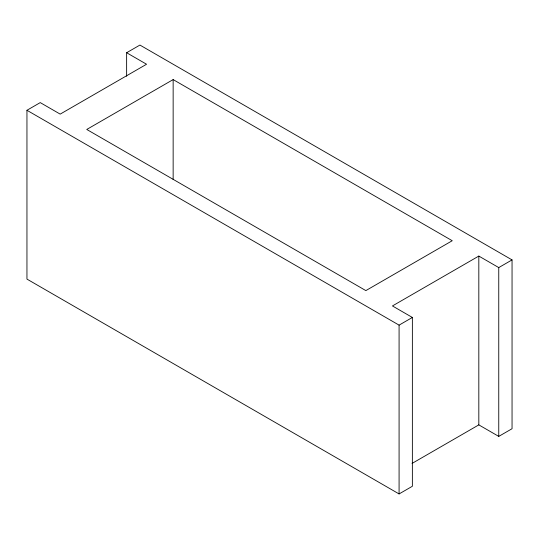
<?xml version="1.0" encoding="UTF-8"?>
<svg xmlns="http://www.w3.org/2000/svg" width="539" height="539" viewBox="0 0 539 539"><rect width="100%" height="100%" fill="white"/><g stroke="black" fill="none" stroke-linecap="round" stroke-linejoin="round"><path stroke-width="0.81" d="M412.039 463.439L478.821 424.88L498.757 436.395L512.05 428.721L512.05 259.906L498.757 267.58L478.821 256.072L392.439 305.943L412.369 317.458L412.369 486.266L399.082 493.94L26.95 279.094L26.95 110.279L40.243 102.605L60.179 114.12L146.561 64.242L126.631 52.734L126.631 76.248M126.631 52.734L139.918 45.06L512.05 259.906M173.147 79.59L86.759 129.461L365.853 290.602L452.241 240.724L173.147 79.59L173.147 179.534M26.95 110.279L399.082 325.132L412.369 317.458M498.757 267.58L498.757 436.395M478.821 256.072L478.821 424.88M399.082 325.132L399.082 493.94"/></g></svg>
